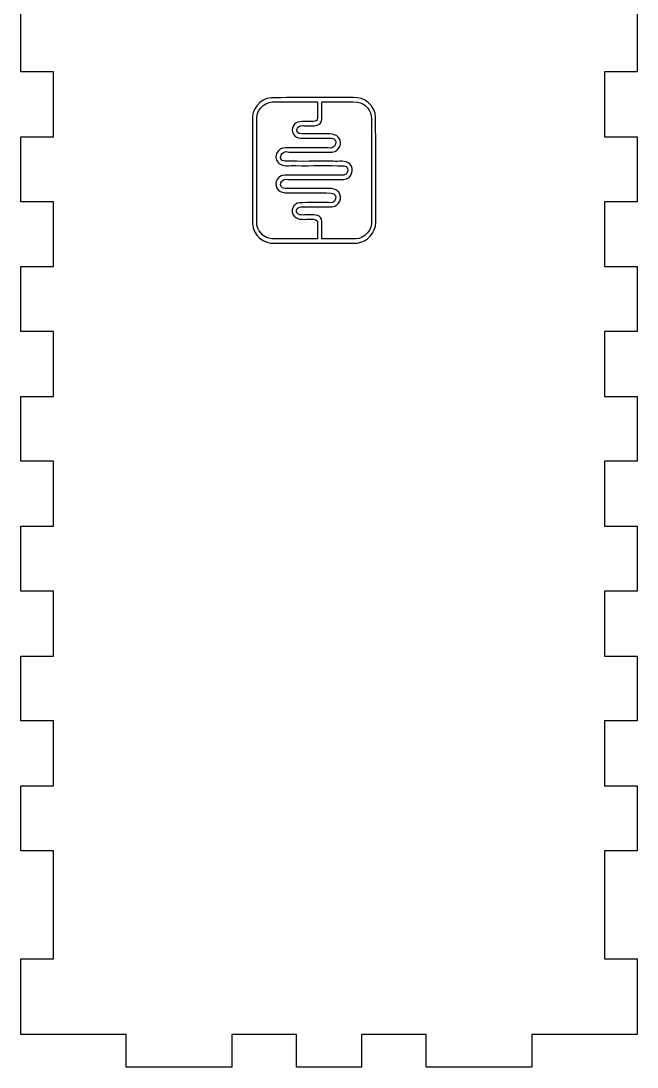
# Model space of a CAD drawing. Extents: x 0 to 384, y 10 to 166.
# Drawn here: x 0 to 53.5, y 10.4 to 101.1 of the extents above; entities that cross this region are included whole.
import ezdxf

# ---------------------------------------------------------------- set-up
doc = ezdxf.new("R2010")
doc.units = 0
doc.layers.add('Imprimir', color=7, linetype='CONTINUOUS')

msp = doc.modelspace()

# ---------------------------------------------------------------- linework, layer by layer
at = {"layer": 'Imprimir', "color": 5}
msp.add_lwpolyline([(53.484425, 102.314688), (53.484425, 96.689684), (50.671923, 96.689684), (50.671923, 91.064679), (53.484425, 91.064679), (53.484425, 85.439675), (50.671923, 85.439675), (50.671923, 79.814667), (53.484425, 79.814667), (53.484425, 74.189679), (50.671923, 74.189679), (50.671923, 68.564663), (53.484425, 68.564663), (53.484425, 62.939648), (50.671923, 62.939648), (50.671923, 57.314659), (53.484425, 57.314659), (53.484425, 51.689644), (50.671923, 51.689644), (50.671923, 46.064655), (53.484425, 46.064655), (53.484425, 40.43964), (50.671923, 40.43964), (50.671923, 34.814628), (53.484425, 34.814628), (53.484425, 29.189639), (50.671923, 29.189639), (50.671923, 19.814631), (53.484425, 19.814631), (53.484425, 13.252118), (44.343794, 13.252118), (44.343794, 10.439624), (35.203159, 10.439624), (35.203159, 13.252118), (29.578154, 13.252118), (29.578154, 10.439624), (23.953148, 10.439624), (23.953148, 13.252118), (18.328143, 13.252118), (18.328143, 10.439624), (9.187508, 10.439624), (9.187508, 13.252118), (0.046875, 13.252118), (0.046875, 19.814631), (2.859377, 19.814631), (2.859377, 29.189639), (0.046875, 29.189639), (0.046875, 34.814628), (2.859377, 34.814628), (2.859377, 40.43964), (0.046875, 40.43964), (0.046875, 46.064655), (2.859377, 46.064655), (2.859377, 51.689644), (0.046875, 51.689644), (0.046875, 57.314659), (2.859377, 57.314659), (2.859377, 62.939648), (0.046875, 62.939648), (0.046875, 68.564663), (2.859377, 68.564663), (2.859377, 74.189679), (0.046875, 74.189679), (0.046875, 79.814667), (2.859377, 79.814667), (2.859377, 85.439675), (0.046875, 85.439675), (0.046875, 91.064679), (2.859377, 91.064679), (2.859377, 96.689684), (0.046875, 96.689684), (0.046875, 102.314688)], dxfattribs=at)
at = {"layer": 'Imprimir', "color": 7}
msp.add_lwpolyline([(30.449345, 92.63219), (30.449343, 92.632333)], dxfattribs=at)
for points in [[(20.494168, 83.680748)], [(30.81328, 83.642876)]]:
    msp.add_lwpolyline(points, close=True, dxfattribs=at)
for points in [[(21.738186, 94.451978), (20.769633, 94.37894), (20.025527, 93.426257), (20.130188, 92.471839)], [(28.856789, 94.461239), (26.484016, 94.45518), (24.110472, 94.473436), (21.738186, 94.451978)], [(30.810899, 92.762317), (30.7878, 93.752071), (29.834284, 94.560709), (28.856789, 94.461239)], [(20.50174, 92.782121), (20.561771, 93.590934), (21.366155, 94.19451), (22.157585, 94.097331)], [(22.157585, 94.097331), (23.362212, 94.097331), (24.566839, 94.097331), (25.771466, 94.097331)], [(25.771466, 94.097331), (25.757311, 93.567839), (25.801041, 93.03147), (25.747203, 92.506648)], [(25.960905, 92.163324), (26.264795, 92.507214), (26.110506, 93.005999), (26.148479, 93.425911)], [(26.148479, 94.097188), (27.167734, 94.086949), (28.189042, 94.118302), (29.206933, 94.080307)], [(26.148479, 93.425911), (26.148479, 93.649672), (26.148479, 93.87343), (26.148479, 94.097188)], [(29.206933, 94.080307), (29.90478, 93.985396), (30.462493, 93.337061), (30.449345, 92.63219)], [(20.494173, 83.680711), (20.499174, 86.714434), (20.484145, 89.748793), (20.50174, 92.782121)], [(25.747203, 92.506648), (25.551835, 92.309941), (25.223781, 92.430064), (24.967667, 92.39688)], [(30.449343, 92.632333), (30.444316, 89.598583), (30.459397, 86.564199), (30.441776, 83.530846)], [(30.81328, 83.642876), (30.811692, 86.682679), (30.816375, 89.722562), (30.810899, 92.762317)], [(20.130188, 92.471839), (20.131776, 89.498142), (20.127093, 86.524363), (20.13257, 83.550714)], [(23.670666, 92.00205), (23.382955, 91.548219), (23.776279, 90.935269), (24.301649, 90.95611)], [(24.188524, 91.350006), (23.646983, 91.57941), (24.157917, 92.1754), (24.587389, 92.019732)], [(24.967667, 92.39688), (24.513181, 92.390901), (23.925973, 92.482703), (23.670666, 92.00205)], [(24.587389, 92.019732), (25.043814, 92.052268), (25.54802, 91.924781), (25.960905, 92.163324)], [(26.004236, 91.319936), (25.399612, 91.336023), (24.788427, 91.285331), (24.188524, 91.350006)], [(24.301649, 90.95611), (25.187234, 90.940394), (26.07425, 90.96709), (26.959282, 90.942484)], [(27.595605, 91.011892), (27.187737, 91.460514), (26.540508, 91.283207), (26.004236, 91.319936)], [(26.959282, 90.942484), (27.707804, 90.877307), (27.301566, 89.902349), (26.688992, 90.108282)], [(27.047193, 89.740217), (27.638793, 89.784323), (28.00522, 90.556952), (27.595605, 91.011892)], [(22.954711, 90.103863), (22.346431, 90.119103), (21.903307, 89.33958), (22.322053, 88.862415)], [(22.941011, 88.950714), (22.189309, 89.041024), (22.682907, 89.987137), (23.275844, 89.739688)], [(26.688992, 90.108282), (25.444261, 90.105372), (24.199287, 90.114103), (22.954711, 90.103863)], [(22.322053, 88.862415), (22.723515, 88.423047), (23.360659, 88.603178), (23.887185, 88.564817)], [(27.125949, 88.941745), (25.731069, 88.947592), (24.335373, 88.929971), (22.941011, 88.950714)], [(23.275844, 89.739688), (24.532668, 89.746276), (25.791868, 89.700421), (27.047193, 89.740217)], [(28.569671, 88.71062), (28.174974, 89.070041), (27.609231, 88.902801), (27.125949, 88.941745)], [(23.887185, 88.564817), (25.277901, 88.561747), (26.66901, 88.570928), (28.059481, 88.560239)], [(28.059481, 88.560239), (28.646443, 88.474094), (28.39248, 87.592073), (27.856013, 87.748241)], [(28.049649, 87.375266), (28.711655, 87.368043), (29.030173, 88.268269), (28.569671, 88.71062)], [(22.948583, 87.743822), (22.391363, 87.76356), (21.949408, 87.118054), (22.254653, 86.626537)], [(22.956574, 86.581333), (22.248525, 86.653054), (22.596777, 87.577344), (23.201972, 87.371191)], [(27.856013, 87.748241), (26.220231, 87.745304), (24.584219, 87.754115), (22.948583, 87.743822)], [(23.201972, 87.371191), (24.817836, 87.37389), (26.433927, 87.365767), (28.049649, 87.375266)], [(22.254653, 86.626537), (22.559656, 86.083811), (23.235431, 86.223294), (23.754972, 86.204776)], [(25.835127, 86.587101), (24.875697, 86.588159), (23.915464, 86.562442), (22.956574, 86.581333)], [(23.754972, 86.204776), (24.819278, 86.19869), (25.884496, 86.217105), (26.948217, 86.195303)], [(27.583829, 86.282571), (27.136497, 86.769066), (26.413348, 86.534277), (25.835127, 86.587101)], [(26.948217, 86.195303), (27.671964, 86.12757), (27.34931, 85.169352), (26.722046, 85.361075)], [(27.054019, 85.010878), (27.657057, 85.046845), (28.00522, 85.834555), (27.583829, 86.282571)], [(24.203518, 85.344856), (23.651444, 85.31287), (23.374782, 84.592016), (23.750856, 84.194784)], [(26.722046, 85.361075), (25.882763, 85.351259), (25.041446, 85.381368), (24.203518, 85.344856)], [(23.958059, 84.577776), (23.8924, 85.039379), (24.441188, 85.001371), (24.752653, 84.992939)], [(24.931818, 84.293142), (24.599316, 84.322207), (24.105715, 84.172426), (23.958059, 84.577776)], [(24.752653, 84.992939), (25.519567, 85.002914), (26.288594, 84.971772), (27.054019, 85.010878)], [(26.104796, 83.921858), (25.929743, 84.404574), (25.340814, 84.272494), (24.931818, 84.293142)], [(20.13257, 83.550714), (20.155668, 82.560955), (21.109184, 81.752322), (22.086679, 81.851795)], [(21.809377, 82.22331), (21.079376, 82.284759), (20.480372, 82.947718), (20.494168, 83.680748)], [(23.750856, 84.194784), (24.116478, 83.780322), (24.706351, 83.953359), (25.191213, 83.916193)], [(25.191213, 83.916193), (25.46719, 83.944535), (25.873238, 83.920003), (25.771453, 83.532653)], [(25.771453, 83.532653), (25.771453, 83.093683), (25.771453, 82.654713), (25.771453, 82.215743)], [(26.148479, 82.215713), (26.130911, 82.784052), (26.190021, 83.359449), (26.104796, 83.921858)], [(30.441776, 83.530846), (30.38158, 82.721954), (29.576906, 82.11864), (28.785484, 82.215713)], [(29.205285, 81.861055), (30.09751, 81.936438), (30.829933, 82.74688), (30.81328, 83.642876)], [(25.771453, 82.215743), (24.450837, 82.22069), (23.129595, 82.205794), (21.809377, 82.22331)], [(22.086679, 81.851795), (24.459452, 81.857854), (26.832997, 81.839598), (29.205285, 81.861055)], [(28.785484, 82.215713), (27.906483, 82.215713), (27.027481, 82.215713), (26.148479, 82.215713)]]:
    msp.add_open_spline(points, degree=3, dxfattribs=at)

doc.saveas('drawing.dxf')
